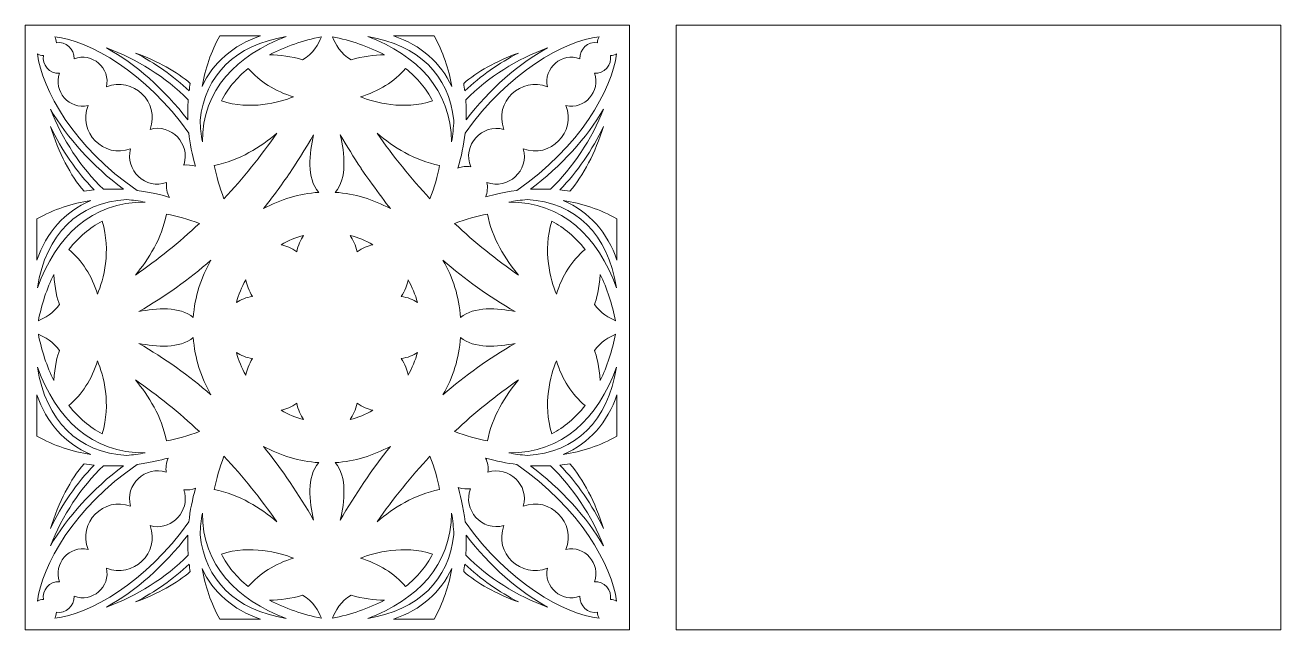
# Model space of a CAD drawing. Header units: inches. Extents: x 46 to 4633, y 0 to 864.
# Drawn here: x 2838 to 4633, y 0 to 864 of the extents above; entities that cross this region are included whole.
import ezdxf

# ---------------------------------------------------------------- set-up
doc = ezdxf.new("R2010")
doc.units = ezdxf.units.IN
doc.header["$MEASUREMENT"] = 0
doc.layers.add('_U+0421_U+043B_U+043E_U+0439 1', color=7, linetype='Continuous')

msp = doc.modelspace()

# ---------------------------------------------------------------- linework, layer by layer
at = {"layer": '_U+0421_U+043B_U+043E_U+0439 1', "color": 1, "lineweight": 9, "true_color": 0xff0000}
msp.add_lwpolyline([(3769.1, 864), (4633.1, 864), (4633.1, 0), (3769.1, 0), (3769.1, 864)], dxfattribs=at)
for points, knots in [([(2838.4, 864), (2838.4, 864), (2838.4, 0), (2838.4, 0), (3026.1, 0), (3513, 0), (3702.4, 0), (3702.4, 0), (3702.4, 864), (3702.4, 864), (3513, 864), (3026.2, 864), (2838.4, 864)], [0, 0, 0, 0, 1, 1, 1, 2, 2, 2, 3, 3, 3, 4, 4, 4, 4]), ([(3072.4, 709.8), (3074, 695.3), (3077, 679.2), (3081.7, 662.6), (3076.7, 663.9), (3070.3, 664.6), (3065.2, 663.9), (3065.2, 664), (3065.7, 665.4), (3065.6, 665.2), (3074.7, 694.3), (3047, 723.7), (3016.9, 715), (3031.8, 754.3), (2992, 791.1), (2954.6, 775.8), (2960.8, 802.4), (2933.9, 825.9), (2908.3, 816), (2909, 829.7), (2896.8, 841), (2883.1, 838.8), (2883.1, 841.9), (2882.3, 844.9), (2880.8, 847.5), (2930.4, 841.2), (3010.2, 797.5), (3072.4, 709.8)], [0, 0, 0, 0, 1, 1, 1, 2, 2, 2, 3, 3, 3, 4, 4, 4, 5, 5, 5, 6, 6, 6, 7, 7, 7, 8, 8, 8, 9, 9, 9, 9]), ([(3091.7, 697.1), (3090, 707.4), (3088.9, 717.6), (3088.5, 727.7), (3095.4, 793.2), (3138.9, 835.5), (3211.4, 847.6), (3141.2, 821.2), (3091.9, 771.9), (3091.7, 697.1)], [0, 0, 0, 0, 1, 1, 1, 2, 2, 2, 3, 3, 3, 3]), ([(3174.6, 848.7), (3135.3, 835.1), (3107, 810.5), (3091.4, 776.3), (3095.6, 801.7), (3104, 825.9), (3116.7, 848.7), (3116.7, 848.7), (3174.6, 848.7), (3174.6, 848.7)], [0, 0, 0, 0, 1, 1, 1, 2, 2, 2, 3, 3, 3, 3]), ([(3235, 814.4), (3219.2, 819.5), (3202, 821.2), (3187.8, 821.6), (3209.8, 833.3), (3236.1, 842.4), (3261.9, 847.4), (3257.9, 837.3), (3250, 823), (3235, 814.4)], [0, 0, 0, 0, 1, 1, 1, 2, 2, 2, 3, 3, 3, 3]), ([(3351.8, 821.6), (3337.6, 821.2), (3320.4, 819.5), (3304.6, 814.4), (3289.6, 823), (3281.6, 837.3), (3277.7, 847.4), (3303.5, 842.4), (3329.7, 833.3), (3351.8, 821.6)], [0, 0, 0, 0, 1, 1, 1, 2, 2, 2, 3, 3, 3, 3]), ([(3451.1, 727.7), (3450.7, 717.6), (3449.6, 707.4), (3447.9, 697.1), (3447.6, 771.8), (3398.4, 821.2), (3328.2, 847.6), (3400.7, 835.5), (3444.2, 793.2), (3451.1, 727.7)], [0, 0, 0, 0, 1, 1, 1, 2, 2, 2, 3, 3, 3, 3]), ([(3422.9, 848.7), (3435.5, 825.9), (3444, 801.7), (3448.2, 776.3), (3432.6, 810.5), (3404.3, 835.1), (3364.9, 848.7), (3364.9, 848.7), (3422.9, 848.7), (3422.9, 848.7)], [0, 0, 0, 0, 1, 1, 1, 2, 2, 2, 3, 3, 3, 3]), ([(3656.5, 838.8), (3642.8, 841), (3630.5, 829.7), (3631.3, 816), (3605.7, 825.9), (3578.8, 802.4), (3584.9, 775.8), (3547.6, 791.1), (3507.8, 754.3), (3522.7, 715), (3491.5, 724), (3462.6, 691.8), (3475.3, 661.7), (3469.1, 662.8), (3462.7, 661.9), (3457, 659.6), (3457, 659.6), (3457, 659.6), (3457, 659.6), (3461.9, 676.1), (3465.4, 693), (3467.2, 709.8), (3529.4, 797.5), (3609.2, 841.2), (3658.8, 847.5), (3657.3, 844.9), (3656.5, 841.9), (3656.5, 838.8)], [0, 0, 0, 0, 1, 1, 1, 2, 2, 2, 3, 3, 3, 4, 4, 4, 5, 5, 5, 6, 6, 6, 7, 7, 7, 8, 8, 8, 9, 9, 9, 9]), ([(3071.5, 757.5), (3070.7, 747.7), (3070.6, 738.3), (3070.9, 728.5), (3036.9, 772.8), (2996.3, 808.6), (2954.8, 831.4), (2997.9, 815.7), (3039, 789.9), (3071.5, 757.5)], [0, 0, 0, 0, 1, 1, 1, 2, 2, 2, 3, 3, 3, 3]), ([(3468.6, 728.5), (3469, 738.3), (3468.9, 747.7), (3468.1, 757.5), (3500.6, 789.9), (3541.7, 815.7), (3584.8, 831.4), (3543.3, 808.6), (3502.7, 772.8), (3468.6, 728.5)], [0, 0, 0, 0, 1, 1, 1, 2, 2, 2, 3, 3, 3, 3]), ([(2864.6, 820.6), (2862.3, 807.7), (2873.4, 794.2), (2887.6, 795.2), (2878, 769.5), (2901.7, 742.8), (2928.3, 749.2), (2913.3, 711.2), (2950.7, 672.8), (2989.2, 687.3), (2980.2, 656.6), (3011, 628.4), (3040.5, 639.1), (3039.5, 631.9), (3041.2, 624.3), (3044.8, 617.9), (3043, 618.4), (3023.5, 624.5), (2998.5, 627.7), (2908.5, 689.3), (2862.3, 772.2), (2856, 823), (2858.6, 821.5), (2861.5, 820.7), (2864.6, 820.6)], [0, 0, 0, 0, 1, 1, 1, 2, 2, 2, 3, 3, 3, 4, 4, 4, 5, 5, 5, 6, 6, 6, 7, 7, 7, 8, 8, 8, 8]), ([(3074.4, 780.7), (3073.8, 777.1), (3073.2, 773.6), (3072.8, 770.1), (3050.3, 791.3), (3024.1, 809.7), (2996.2, 824.1), (3027.9, 812.5), (3055.5, 797.3), (3074.4, 780.7)], [0, 0, 0, 0, 1, 1, 1, 2, 2, 2, 3, 3, 3, 3]), ([(3543.4, 824.1), (3515.5, 809.7), (3489.3, 791.3), (3466.8, 770.1), (3466.3, 773.6), (3465.8, 777.1), (3465.2, 780.7), (3484.1, 797.3), (3511.7, 812.5), (3543.4, 824.1)], [0, 0, 0, 0, 1, 1, 1, 2, 2, 2, 3, 3, 3, 3]), ([(3675, 820.6), (3678, 820.7), (3681, 821.5), (3683.6, 823), (3677.3, 772.2), (3631.1, 689.3), (3541.1, 627.7), (3519.7, 625), (3499.7, 619.5), (3496.8, 618.5), (3498.8, 624.7), (3499.8, 632.9), (3498.4, 639.3), (3528.2, 627.9), (3559.4, 656.5), (3550.4, 687.3), (3588.9, 672.8), (3626.3, 711.2), (3611.3, 749.2), (3637.9, 742.8), (3661.6, 769.5), (3652, 795.2), (3666.2, 794.2), (3677.3, 807.7), (3675, 820.6)], [0, 0, 0, 0, 1, 1, 1, 2, 2, 2, 3, 3, 3, 4, 4, 4, 5, 5, 5, 6, 6, 6, 7, 7, 7, 8, 8, 8, 8]), ([(3222.1, 761.6), (3200.9, 753.3), (3160.9, 742.4), (3118.9, 755.6), (3127.5, 772.9), (3140.4, 788.5), (3157.4, 802), (3173.1, 783.5), (3196.2, 769.1), (3222.1, 761.6)], [0, 0, 0, 0, 1, 1, 1, 2, 2, 2, 3, 3, 3, 3]), ([(3317.5, 761.6), (3343.4, 769.1), (3366.5, 783.5), (3382.2, 802), (3399.2, 788.5), (3412.1, 772.9), (3420.7, 755.6), (3378.7, 742.4), (3338.7, 753.3), (3317.5, 761.6)], [0, 0, 0, 0, 1, 1, 1, 2, 2, 2, 3, 3, 3, 3]), ([(2874.6, 744.1), (2898.3, 702.9), (2934.7, 662.8), (2979, 629.5), (2969.7, 629.9), (2959.7, 630), (2950.4, 629.6), (2918.3, 660), (2891.5, 700.9), (2874.6, 744.1)], [0, 0, 0, 0, 1, 1, 1, 2, 2, 2, 3, 3, 3, 3]), ([(3560.6, 629.5), (3604.9, 662.8), (3641.3, 702.9), (3664.9, 744.1), (3648.1, 700.9), (3621.3, 660), (3589.2, 629.6), (3579.9, 630), (3569.9, 629.9), (3560.6, 629.5)], [0, 0, 0, 0, 1, 1, 1, 2, 2, 2, 3, 3, 3, 3]), ([(2874.6, 719.1), (2890.4, 685.7), (2912, 654.2), (2937.1, 628.6), (2932.3, 628.1), (2927.4, 627.4), (2922.6, 626.6), (2903.4, 648.8), (2886.5, 681.6), (2874.6, 719.1)], [0, 0, 0, 0, 1, 1, 1, 2, 2, 2, 3, 3, 3, 3]), ([(3665, 719.1), (3653.1, 681.6), (3636.2, 648.8), (3617, 626.6), (3612.2, 627.4), (3607.3, 628.1), (3602.5, 628.6), (3627.6, 654.2), (3649.2, 685.7), (3665, 719.1)], [0, 0, 0, 0, 1, 1, 1, 2, 2, 2, 3, 3, 3, 3]), ([(3122.6, 616), (3116.2, 632.5), (3111.6, 648.4), (3108.8, 663.5), (3144.8, 670.5), (3175.2, 689.9), (3198.1, 709.6), (3175.2, 676.6), (3149.9, 645.2), (3122.6, 616)], [0, 0, 0, 0, 1, 1, 1, 2, 2, 2, 3, 3, 3, 3]), ([(3258, 625.1), (3230.3, 623.1), (3203.4, 615.1), (3179.1, 601.8), (3193.2, 619.6), (3206.8, 638.1), (3219.5, 657.1), (3220.1, 657.6), (3241.5, 691.2), (3250.6, 707.1), (3244.7, 680.9), (3240.3, 645.3), (3258, 625.1)], [0, 0, 0, 0, 1, 1, 1, 2, 2, 2, 3, 3, 3, 4, 4, 4, 4]), ([(3360.4, 601.8), (3336.2, 615.1), (3309.3, 623.1), (3281.6, 625.1), (3299.3, 645.3), (3294.9, 680.9), (3288.9, 707.1), (3298.1, 691.2), (3308, 675.2), (3318.5, 659.5), (3318.8, 658.4), (3346.4, 619.6), (3360.4, 601.8)], [0, 0, 0, 0, 1, 1, 1, 2, 2, 2, 3, 3, 3, 4, 4, 4, 4]), ([(3417, 616), (3389.7, 645.2), (3364.4, 676.6), (3341.5, 709.6), (3364.4, 689.9), (3394.8, 670.5), (3430.8, 663.5), (3428, 648.4), (3423.4, 632.5), (3417, 616)], [0, 0, 0, 0, 1, 1, 1, 2, 2, 2, 3, 3, 3, 3]), ([(2855.3, 587.3), (2879.5, 600.7), (2905.2, 609.4), (2932.2, 613.3), (2894.3, 597.6), (2868.9, 567.4), (2855.3, 528), (2855.3, 528), (2855.3, 587.3), (2855.3, 587.3)], [0, 0, 0, 0, 1, 1, 1, 2, 2, 2, 3, 3, 3, 3]), ([(2983.7, 614.8), (2992.4, 614), (3001.2, 612.8), (3010, 611.1), (2933.2, 611.9), (2882.6, 561.7), (2856, 488.9), (2868, 565.2), (2914.3, 610.9), (2983.7, 614.8)], [0, 0, 0, 0, 1, 1, 1, 2, 2, 2, 3, 3, 3, 3]), ([(3529.6, 611.1), (3538.4, 612.8), (3547.1, 614), (3555.9, 614.8), (3625.3, 610.9), (3671.6, 565.2), (3683.6, 488.9), (3657, 561.7), (3606.4, 611.9), (3529.6, 611.1)], [0, 0, 0, 0, 1, 1, 1, 2, 2, 2, 3, 3, 3, 3]), ([(3684.3, 528), (3670.7, 567.4), (3645.2, 597.6), (3607.4, 613.3), (3634.4, 609.4), (3660.1, 600.7), (3684.3, 587.3), (3684.3, 587.3), (3684.3, 528), (3684.3, 528)], [0, 0, 0, 0, 1, 1, 1, 2, 2, 2, 3, 3, 3, 3]), ([(3087.4, 580.7), (3058.6, 553.5), (3028, 528.8), (2996, 507), (3014.8, 529.3), (3033.6, 559), (3040.4, 594.1), (3055.3, 591.4), (3071.1, 586.9), (3087.4, 580.7)], [0, 0, 0, 0, 1, 1, 1, 2, 2, 2, 3, 3, 3, 3]), ([(3499.2, 594.1), (3506, 559), (3524.7, 529.3), (3543.5, 507), (3511.6, 528.8), (3481, 553.5), (3452.2, 580.7), (3468.5, 586.9), (3484.3, 591.4), (3499.2, 594.1)], [0, 0, 0, 0, 1, 1, 1, 2, 2, 2, 3, 3, 3, 3]), ([(2941.9, 479.6), (2934, 505.4), (2919.4, 528.2), (2901, 543.4), (2914.7, 561.2), (2930.7, 574.8), (2948.5, 583.7), (2961.7, 541.2), (2950.3, 500.8), (2941.9, 479.6)], [0, 0, 0, 0, 1, 1, 1, 2, 2, 2, 3, 3, 3, 3]), ([(3597.7, 479.6), (3589.3, 500.8), (3577.9, 541.2), (3591.1, 583.7), (3608.9, 574.8), (3624.9, 561.2), (3638.6, 543.4), (3620.1, 528.2), (3605.6, 505.4), (3597.7, 479.6)], [0, 0, 0, 0, 1, 1, 1, 2, 2, 2, 3, 3, 3, 3]), ([(3204.3, 550.3), (3214.4, 556.1), (3225.2, 560.6), (3236.4, 563.6), (3232.6, 557.6), (3228.4, 549.4), (3226.6, 540), (3219.4, 545.8), (3211.1, 548.8), (3204.3, 550.3)], [0, 0, 0, 0, 1, 1, 1, 2, 2, 2, 3, 3, 3, 3]), ([(3303.1, 563.6), (3314.4, 560.6), (3325.1, 556.1), (3335.3, 550.3), (3328.4, 548.8), (3320.2, 545.8), (3313, 540), (3311.2, 549.4), (3307, 557.6), (3303.1, 563.6)], [0, 0, 0, 0, 1, 1, 1, 2, 2, 2, 3, 3, 3, 3]), ([(3078.8, 446.1), (3059.6, 462.6), (3026, 459.7), (3001, 454.8), (3038.1, 475.9), (3072.7, 500.8), (3104, 528.2), (3089.9, 503.6), (3080.9, 476.2), (3078.8, 446.1)], [0, 0, 0, 0, 1, 1, 1, 2, 2, 2, 3, 3, 3, 3]), ([(3538.6, 454.8), (3513.6, 459.7), (3480, 462.6), (3460.8, 446.1), (3458.7, 476.2), (3449.7, 503.6), (3435.6, 528.2), (3466.9, 500.8), (3501.5, 475.9), (3538.6, 454.8)], [0, 0, 0, 0, 1, 1, 1, 2, 2, 2, 3, 3, 3, 3]), ([(2857.3, 441.7), (2861.8, 464.4), (2869.5, 487.8), (2879.3, 507.9), (2880.5, 488.6), (2884.6, 471.4), (2887.5, 465), (2878.9, 452.4), (2866.3, 445.4), (2857.3, 441.7)], [0, 0, 0, 0, 1, 1, 1, 2, 2, 2, 3, 3, 3, 3]), ([(3652.1, 465), (3655, 471.4), (3659, 488.6), (3660.3, 507.9), (3670, 487.8), (3677.8, 464.4), (3682.3, 441.7), (3673.3, 445.4), (3660.6, 452.4), (3652.1, 465)], [0, 0, 0, 0, 1, 1, 1, 2, 2, 2, 3, 3, 3, 3]), ([(3140.4, 467.8), (3143.5, 479), (3148, 489.8), (3153.8, 499.9), (3155.3, 492.9), (3158.2, 484.2), (3163.6, 476.3), (3154.3, 475.3), (3146.4, 471.5), (3140.4, 467.8)], [0, 0, 0, 0, 1, 1, 1, 2, 2, 2, 3, 3, 3, 3]), ([(3376, 476.3), (3381.4, 484.2), (3384.3, 492.9), (3385.8, 499.9), (3391.6, 489.8), (3396.1, 479), (3399.2, 467.8), (3393.2, 471.5), (3385.2, 475.3), (3376, 476.3)], [0, 0, 0, 0, 1, 1, 1, 2, 2, 2, 3, 3, 3, 3]), ([(2887.5, 399), (2884.6, 392.6), (2880.5, 375.4), (2879.3, 356.1), (2869.5, 376.2), (2861.8, 399.6), (2857.3, 422.3), (2866.3, 418.6), (2878.9, 411.6), (2887.5, 399)], [0, 0, 0, 0, 1, 1, 1, 2, 2, 2, 3, 3, 3, 3]), ([(3001, 409.2), (3026, 404.3), (3059.6, 401.4), (3078.8, 417.9), (3080.9, 387.8), (3089.9, 360.4), (3104, 335.8), (3072.7, 363.2), (3037.9, 388.2), (3001, 409.2)], [0, 0, 0, 0, 1, 1, 1, 2, 2, 2, 3, 3, 3, 3]), ([(3460.8, 417.9), (3480, 401.4), (3513.6, 404.3), (3538.6, 409.2), (3501.6, 388.1), (3466.9, 363.2), (3435.6, 335.8), (3449.7, 360.4), (3458.7, 387.8), (3460.8, 417.9)], [0, 0, 0, 0, 1, 1, 1, 2, 2, 2, 3, 3, 3, 3]), ([(3682.3, 422.3), (3677.8, 399.6), (3670, 376.2), (3660.3, 356.1), (3659, 375.4), (3655, 392.6), (3652.1, 399), (3660.6, 411.6), (3673.3, 418.6), (3682.3, 422.3)], [0, 0, 0, 0, 1, 1, 1, 2, 2, 2, 3, 3, 3, 3]), ([(3163.6, 387.7), (3158.2, 379.8), (3155.3, 371.1), (3153.8, 364.1), (3148, 374.2), (3143.5, 385), (3140.4, 396.2), (3146.4, 392.5), (3154.3, 388.7), (3163.6, 387.7)], [0, 0, 0, 0, 1, 1, 1, 2, 2, 2, 3, 3, 3, 3]), ([(3399.2, 396.2), (3396.1, 385), (3391.6, 374.2), (3385.8, 364.1), (3384.3, 371.1), (3381.4, 379.8), (3376, 387.7), (3385.2, 388.7), (3393.2, 392.5), (3399.2, 396.2)], [0, 0, 0, 0, 1, 1, 1, 2, 2, 2, 3, 3, 3, 3]), ([(2941.9, 384.4), (2950.3, 363.2), (2961.7, 322.8), (2948.5, 280.3), (2930.7, 289.2), (2914.7, 302.8), (2901, 320.6), (2919.4, 335.8), (2934, 358.6), (2941.9, 384.4)], [0, 0, 0, 0, 1, 1, 1, 2, 2, 2, 3, 3, 3, 3]), ([(3597.7, 384.4), (3605.6, 358.6), (3620.1, 335.8), (3638.6, 320.6), (3624.9, 302.8), (3608.9, 289.2), (3591.1, 280.3), (3577.9, 322.8), (3589.3, 363.2), (3597.7, 384.4)], [0, 0, 0, 0, 1, 1, 1, 2, 2, 2, 3, 3, 3, 3]), ([(2856, 375.1), (2882.6, 302.3), (2933.2, 252.1), (3010, 252.9), (3001.2, 251.2), (2992.4, 250), (2983.7, 249.2), (2914.3, 253.1), (2868, 298.8), (2856, 375.1)], [0, 0, 0, 0, 1, 1, 1, 2, 2, 2, 3, 3, 3, 3]), ([(3555.9, 249.2), (3547.1, 250), (3538.4, 251.2), (3529.6, 252.9), (3606.4, 252.1), (3657, 302.3), (3683.6, 375.1), (3671.6, 298.8), (3625.3, 253.1), (3555.9, 249.2)], [0, 0, 0, 0, 1, 1, 1, 2, 2, 2, 3, 3, 3, 3]), ([(3040.4, 269.9), (3033.6, 305), (3014.8, 334.7), (2996, 357), (3028, 335.2), (3058.6, 310.5), (3087.4, 283.3), (3071.1, 277.1), (3055.3, 272.6), (3040.4, 269.9)], [0, 0, 0, 0, 1, 1, 1, 2, 2, 2, 3, 3, 3, 3]), ([(3452.2, 283.3), (3481, 310.5), (3511.6, 335.2), (3543.5, 357), (3524.7, 334.7), (3506, 305), (3499.2, 269.9), (3484.3, 272.6), (3468.5, 277.1), (3452.2, 283.3)], [0, 0, 0, 0, 1, 1, 1, 2, 2, 2, 3, 3, 3, 3]), ([(2855.3, 336), (2868.9, 296.6), (2894.3, 266.4), (2932.2, 250.7), (2905.2, 254.6), (2879.5, 263.3), (2855.3, 276.7), (2855.3, 276.7), (2855.3, 336), (2855.3, 336)], [0, 0, 0, 0, 1, 1, 1, 2, 2, 2, 3, 3, 3, 3]), ([(3236.4, 300.4), (3225.2, 303.4), (3214.4, 307.9), (3204.3, 313.7), (3211.1, 315.2), (3219.4, 318.2), (3226.6, 324), (3228.4, 314.6), (3232.6, 306.4), (3236.4, 300.4)], [0, 0, 0, 0, 1, 1, 1, 2, 2, 2, 3, 3, 3, 3]), ([(3335.3, 313.7), (3325.1, 307.9), (3314.4, 303.4), (3303.1, 300.4), (3307, 306.4), (3311.2, 314.6), (3313, 324), (3320.2, 318.2), (3328.4, 315.2), (3335.3, 313.7)], [0, 0, 0, 0, 1, 1, 1, 2, 2, 2, 3, 3, 3, 3]), ([(3684.3, 276.7), (3660.1, 263.3), (3634.4, 254.6), (3607.4, 250.7), (3645.2, 266.4), (3670.7, 296.6), (3684.3, 336), (3684.3, 336), (3684.3, 276.7), (3684.3, 276.7)], [0, 0, 0, 0, 1, 1, 1, 2, 2, 2, 3, 3, 3, 3]), ([(3250.6, 156.9), (3230, 192.9), (3205.6, 228.8), (3179.1, 262.2), (3203.4, 248.9), (3230.3, 240.9), (3258, 238.9), (3240.3, 218.7), (3244.7, 183.1), (3250.6, 156.9)], [0, 0, 0, 0, 1, 1, 1, 2, 2, 2, 3, 3, 3, 3]), ([(3288.9, 156.9), (3294.9, 183.1), (3299.3, 218.7), (3281.6, 238.9), (3309.3, 240.9), (3336.2, 248.9), (3360.4, 262.2), (3334.2, 229.1), (3309.8, 193.2), (3288.9, 156.9)], [0, 0, 0, 0, 1, 1, 1, 2, 2, 2, 3, 3, 3, 3]), ([(2864.6, 43.4), (2861.5, 43.3), (2858.6, 42.5), (2856, 41), (2862.3, 91.8), (2908.5, 174.7), (2998.5, 236.3), (3021.9, 239.3), (3040.4, 244.9), (3042.7, 245.5), (3040.1, 238.8), (3039.2, 230.8), (3040, 225.1), (3010.6, 235.2), (2980.3, 207.2), (2989.2, 176.7), (2950.7, 191.2), (2913.3, 152.8), (2928.3, 114.8), (2901.7, 121.2), (2878, 94.5), (2887.6, 68.8), (2873.4, 69.8), (2862.3, 56.3), (2864.6, 43.4)], [0, 0, 0, 0, 1, 1, 1, 2, 2, 2, 3, 3, 3, 4, 4, 4, 5, 5, 5, 6, 6, 6, 7, 7, 7, 8, 8, 8, 8]), ([(2922.6, 237.4), (2927.4, 236.6), (2932.3, 235.9), (2937.1, 235.4), (2912, 209.8), (2890.4, 178.3), (2874.6, 144.9), (2886.5, 182.4), (2903.4, 215.2), (2922.6, 237.4)], [0, 0, 0, 0, 1, 1, 1, 2, 2, 2, 3, 3, 3, 3]), ([(2950.4, 234.4), (2959.7, 234), (2969.7, 234.1), (2979, 234.5), (2934.7, 201.2), (2898.3, 161.1), (2874.6, 119.9), (2891.5, 163.1), (2918.3, 204), (2950.4, 234.4)], [0, 0, 0, 0, 1, 1, 1, 2, 2, 2, 3, 3, 3, 3]), ([(3122.6, 248), (3149.9, 218.8), (3175.2, 187.4), (3198.1, 154.4), (3175.2, 174.1), (3144.8, 193.5), (3108.8, 200.5), (3111.6, 215.6), (3116.2, 231.5), (3122.6, 248)], [0, 0, 0, 0, 1, 1, 1, 2, 2, 2, 3, 3, 3, 3]), ([(3417, 248), (3423.4, 231.5), (3428, 215.6), (3430.8, 200.5), (3394.8, 193.5), (3364.4, 174.1), (3341.5, 154.4), (3364.4, 187.4), (3389.7, 218.8), (3417, 248)], [0, 0, 0, 0, 1, 1, 1, 2, 2, 2, 3, 3, 3, 3]), ([(3675, 43.4), (3677.3, 56.3), (3666.2, 69.8), (3652, 68.8), (3661.6, 94.5), (3637.9, 121.2), (3611.3, 114.8), (3626.3, 152.8), (3588.9, 191.2), (3550.4, 176.7), (3559.2, 206.6), (3529.8, 235.2), (3499.6, 225.1), (3500.9, 232.1), (3499.6, 239.3), (3496.6, 245.5), (3512, 241.1), (3527.1, 238.1), (3541.1, 236.3), (3631.1, 174.7), (3677.3, 91.8), (3683.6, 41), (3681, 42.5), (3678, 43.3), (3675, 43.4)], [0, 0, 0, 0, 1, 1, 1, 2, 2, 2, 3, 3, 3, 4, 4, 4, 5, 5, 5, 6, 6, 6, 7, 7, 7, 8, 8, 8, 8]), ([(3664.9, 119.9), (3641.3, 161.1), (3604.9, 201.2), (3560.6, 234.5), (3569.9, 234.1), (3579.9, 234), (3589.2, 234.4), (3621.3, 204), (3648.1, 163.1), (3664.9, 119.9)], [0, 0, 0, 0, 1, 1, 1, 2, 2, 2, 3, 3, 3, 3]), ([(3665, 144.9), (3649.2, 178.3), (3627.6, 209.8), (3602.5, 235.4), (3607.3, 235.9), (3612.2, 236.6), (3617, 237.4), (3636.2, 215.2), (3653.1, 182.4), (3665, 144.9)], [0, 0, 0, 0, 1, 1, 1, 2, 2, 2, 3, 3, 3, 3]), ([(2883.1, 25.2), (2896.8, 23), (2909, 34.3), (2908.3, 48), (2933.9, 38.1), (2960.8, 61.6), (2954.6, 88.2), (2992, 72.9), (3031.8, 109.7), (3016.9, 149), (3044.4, 141), (3070.2, 165.2), (3067.1, 191.8), (3067.1, 191.8), (3066.9, 194.3), (3066, 197.3), (3065.8, 198.1), (3065.6, 198.7), (3065.6, 198.7), (3065.5, 199.2), (3065.3, 199.6), (3065.2, 200.1), (3070.8, 199.4), (3076.7, 200.3), (3082, 202.5), (3077.4, 186.5), (3074.1, 170.3), (3072.4, 154.2), (3010.2, 66.5), (2930.4, 22.8), (2880.8, 16.5), (2882.3, 19.1), (2883.1, 22.1), (2883.1, 25.2)], [0, 0, 0, 0, 1, 1, 1, 2, 2, 2, 3, 3, 3, 4, 4, 4, 5, 5, 5, 6, 6, 6, 7, 7, 7, 8, 8, 8, 9, 9, 9, 10, 10, 10, 11, 11, 11, 11]), ([(3467.2, 154.2), (3465, 174.7), (3459.3, 197.5), (3457.4, 203.3), (3463.4, 201.5), (3470.1, 200.9), (3475, 201.6), (3463.1, 171.8), (3491.5, 140), (3522.7, 149), (3507.8, 109.7), (3547.6, 72.9), (3584.9, 88.2), (3578.8, 61.6), (3605.7, 38.1), (3631.3, 48), (3630.5, 34.3), (3642.8, 23), (3656.5, 25.2), (3656.5, 22.1), (3657.3, 19.1), (3658.8, 16.5), (3609.2, 22.8), (3529.4, 66.5), (3467.2, 154.2)], [0, 0, 0, 0, 1, 1, 1, 2, 2, 2, 3, 3, 3, 4, 4, 4, 5, 5, 5, 6, 6, 6, 7, 7, 7, 8, 8, 8, 8]), ([(3088.5, 136.3), (3088.9, 146.4), (3090, 156.6), (3091.7, 166.9), (3091.9, 92.2), (3141.2, 42.8), (3211.4, 16.4), (3138.9, 28.5), (3095.4, 70.8), (3088.5, 136.3)], [0, 0, 0, 0, 1, 1, 1, 2, 2, 2, 3, 3, 3, 3]), ([(3447.9, 166.9), (3449.6, 156.6), (3450.7, 146.4), (3451.1, 136.3), (3444.2, 70.8), (3400.7, 28.5), (3328.2, 16.4), (3398.4, 42.8), (3447.6, 92.1), (3447.9, 166.9)], [0, 0, 0, 0, 1, 1, 1, 2, 2, 2, 3, 3, 3, 3]), ([(3070.9, 135.5), (3070.6, 125.7), (3070.7, 116.3), (3071.5, 106.5), (3039, 74.1), (2997.9, 48.3), (2954.8, 32.6), (2996.3, 55.4), (3036.9, 91.2), (3070.9, 135.5)], [0, 0, 0, 0, 1, 1, 1, 2, 2, 2, 3, 3, 3, 3]), ([(3468.1, 106.5), (3468.9, 116.3), (3469, 125.7), (3468.6, 135.5), (3502.7, 91.2), (3543.3, 55.4), (3584.8, 32.6), (3541.7, 48.3), (3500.6, 74.1), (3468.1, 106.5)], [0, 0, 0, 0, 1, 1, 1, 2, 2, 2, 3, 3, 3, 3]), ([(3222.1, 102.4), (3196.2, 94.9), (3173.1, 80.5), (3157.4, 62), (3140.4, 75.5), (3127.5, 91.1), (3118.9, 108.4), (3160.9, 121.5), (3200.9, 110.7), (3222.1, 102.4)], [0, 0, 0, 0, 1, 1, 1, 2, 2, 2, 3, 3, 3, 3]), ([(3317.5, 102.4), (3338.7, 110.7), (3378.7, 121.5), (3420.7, 108.4), (3412.1, 91.1), (3399.2, 75.5), (3382.2, 62), (3366.5, 80.5), (3343.4, 94.9), (3317.5, 102.4)], [0, 0, 0, 0, 1, 1, 1, 2, 2, 2, 3, 3, 3, 3]), ([(2996.2, 39.9), (3024.1, 54.3), (3050.3, 72.7), (3072.8, 93.9), (3073.2, 90.4), (3073.8, 86.9), (3074.4, 83.3), (3055.5, 66.7), (3027.9, 51.5), (2996.2, 39.9)], [0, 0, 0, 0, 1, 1, 1, 2, 2, 2, 3, 3, 3, 3]), ([(3465.2, 83.3), (3465.8, 86.9), (3466.3, 90.4), (3466.8, 93.9), (3489.3, 72.7), (3515.5, 54.3), (3543.4, 39.9), (3511.7, 51.5), (3484.1, 66.7), (3465.2, 83.3)], [0, 0, 0, 0, 1, 1, 1, 2, 2, 2, 3, 3, 3, 3]), ([(3116.7, 15.3), (3104, 38.1), (3095.6, 62.3), (3091.4, 87.7), (3107, 53.5), (3135.3, 28.9), (3174.6, 15.3), (3174.6, 15.3), (3116.7, 15.3), (3116.7, 15.3)], [0, 0, 0, 0, 1, 1, 1, 2, 2, 2, 3, 3, 3, 3]), ([(3364.9, 15.3), (3404.3, 28.9), (3432.6, 53.5), (3448.2, 87.7), (3444, 62.3), (3435.5, 38.1), (3422.9, 15.3), (3422.9, 15.3), (3364.9, 15.3), (3364.9, 15.3)], [0, 0, 0, 0, 1, 1, 1, 2, 2, 2, 3, 3, 3, 3]), ([(3187.8, 42.4), (3202, 42.8), (3219.2, 44.5), (3235, 49.6), (3250, 41), (3257.9, 26.7), (3261.9, 16.6), (3236.1, 21.6), (3209.8, 30.7), (3187.8, 42.4)], [0, 0, 0, 0, 1, 1, 1, 2, 2, 2, 3, 3, 3, 3]), ([(3304.6, 49.6), (3320.4, 44.5), (3337.6, 42.8), (3351.8, 42.4), (3329.7, 30.7), (3303.5, 21.6), (3277.7, 16.6), (3281.6, 26.7), (3289.6, 41), (3304.6, 49.6)], [0, 0, 0, 0, 1, 1, 1, 2, 2, 2, 3, 3, 3, 3])]:
    msp.add_open_spline(points, degree=3, knots=knots, dxfattribs=at)

doc.saveas('drawing.dxf')
